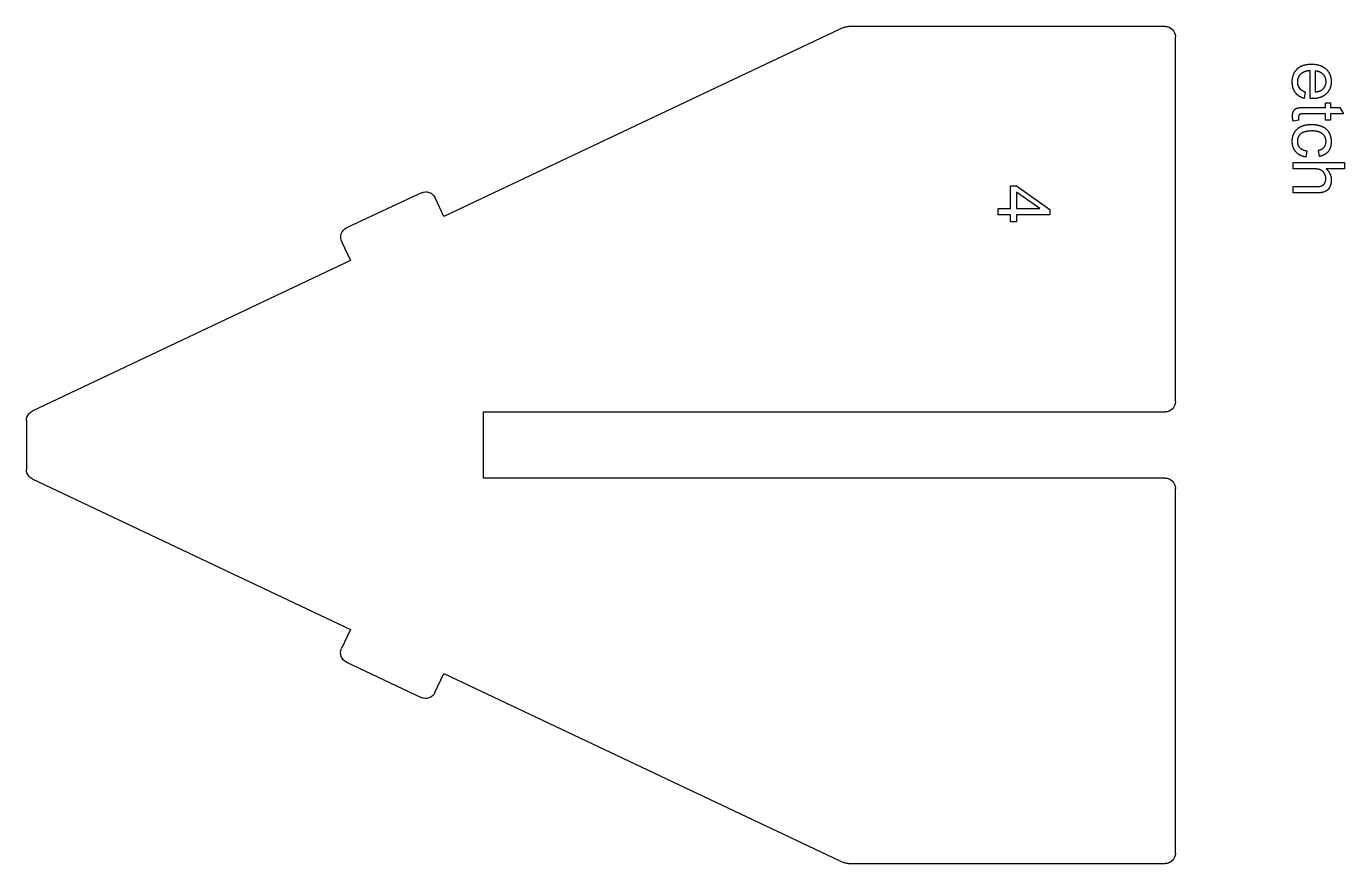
# Model space of a CAD drawing. Header units: millimetres. Extents: x -44 to 83, y -44 to 37.
import ezdxf

# ---------------------------------------------------------------- set-up
doc = ezdxf.new("R2010")
doc.units = ezdxf.units.MM

msp = doc.modelspace()

# ---------------------------------------------------------------- linework, layer by layer
at = {"layer": 'OUTER_PROFILES'}
for p, q in [((34.47, 37.05), (-3.83, 18.94)), ((66.05, 37.35), (35.38, 37.35)), ((67.05, 1), (67.05, 36.35)), ((-6.01, 21.23), (-13.26, 17.84)), ((-3.83, 18.94), (-4.68, 20.75)), ((-13.74, 16.51), (-12.87, 14.66)), ((-12.87, 14.66), (-43.72, 0.07)), ((0, -0.2), (0, 0)), ((0, 0), (66.05, 0)), ((-44.29, -0.83), (-44.29, -5.57)), ((0, -6.2), (0, -0.2)), ((0, -6.4), (0, -6.2)), ((-43.72, -6.47), (-12.87, -21.06)), ((66.05, -6.4), (0, -6.4)), ((67.05, -42.75), (67.05, -7.4)), ((-12.87, -21.06), (-13.74, -22.91)), ((-13.26, -24.24), (-6.03, -27.66)), ((-4.7, -27.19), (-3.83, -25.34)), ((-3.83, -25.34), (34.47, -43.45)), ((35.38, -43.75), (66.05, -43.75))]:
    msp.add_line(p, q, dxfattribs=at)
at = {"layer": 'OUTER_PROFILES', "extrusion": (0, 0, -1)}
for centre, start, end in [((-35.38, 36.35), 69.012, 90), ((-66.05, 36.35), 90, 180), ((5.59, 20.32), 64.9534, 154.6888), ((12.83, 16.93), -25.3112, 64.9534), ((43.29, -0.83), 39.2909, 64.6888), ((-66.05, 1), 180, 270), ((43.29, -0.83), 0, 39.2909), ((43.29, -5.57), 320.7091, 360), ((43.29, -5.57), 295.3112, 320.7091), ((-66.05, -7.4), 90, 180), ((12.84, -23.34), -64.6888, 25.3112), ((5.6, -26.76), 205.3112, 295.3112), ((-66.05, -42.75), 180, 270), ((-35.38, -42.75), 270, 290.988)]:
    msp.add_arc(centre, 1, start, end, dxfattribs=at)
at = {"layer": 'OUTER_PROFILES'}
for centre, start_param, end_param in [((38.13, 31.85), 5.150371, 5.235988), ((38.13, -38.25), 1.047198, 1.132814)]:
    msp.add_ellipse(centre, major_axis=(-7.32, 0), ratio=0.819152, start_param=start_param, end_param=end_param, dxfattribs=at)
at = {"layer": 'TEXT'}
for p, q in [((80.1, 30.36), (80.1, 33.06)), ((80.61, 33.02), (80.61, 31)), ((79.62, 31.01), (79.54, 30.37)), ((79.51, 29.49), (81.6, 29.49)), ((81.6, 29.49), (81.6, 29.94)), ((81.6, 29.94), (82.07, 29.94)), ((82.07, 29.94), (82.07, 29.49)), ((82.07, 29.49), (82.97, 29.49)), ((82.97, 29.49), (83.34, 28.88)), ((79, 28.26), (78.46, 28.17)), ((81.6, 28.88), (79.48, 28.88)), ((81.6, 28.26), (81.6, 28.88)), ((82.07, 28.26), (81.6, 28.26)), ((83.34, 28.88), (82.07, 28.88)), ((82.07, 28.88), (82.07, 28.26)), ((79.78, 25.3), (79.7, 24.69)), ((81.01, 24.75), (80.92, 25.35)), ((78.45, 24.17), (83.45, 24.17)), ((78.45, 23.55), (78.45, 24.17)), ((80.43, 23.55), (78.45, 23.55)), ((83.45, 23.55), (81.66, 23.55)), ((83.45, 24.17), (83.45, 23.55)), ((78.45, 21.22), (78.45, 21.83)), ((78.45, 21.83), (80.75, 21.83)), ((80.75, 21.22), (78.45, 21.22))]:
    msp.add_line(p, q, dxfattribs=at)
for points in [[(49.88, 19.72), (51.08, 19.72), (51.08, 21.89), (51.64, 21.89), (54.88, 19.61), (54.88, 19.11), (51.64, 19.11), (51.64, 18.43), (51.08, 18.43), (51.08, 19.11), (49.88, 19.11)], [(51.64, 19.72), (53.9, 19.72), (51.64, 21.29)]]:
    msp.add_lwpolyline(points, close=True, dxfattribs=at)
for points in [[(78.37, 31.96), (78.37, 32.76), (78.86, 33.23)], [(78.86, 33.23), (79.35, 33.69), (80.23, 33.69)], [(80.23, 33.69), (81.14, 33.69), (81.65, 33.22)], [(81.65, 33.22), (82.15, 32.75), (82.15, 32)], [(78.68, 30.93), (78.37, 31.33), (78.37, 31.96)], [(79.19, 32.72), (78.87, 32.42), (78.87, 31.96)], [(78.87, 31.96), (78.87, 31.62), (79.05, 31.39)], [(80.1, 33.06), (79.51, 33.02), (79.19, 32.72)], [(81.37, 32.7), (81.08, 32.99), (80.61, 33.02)], [(81.29, 31.23), (81.65, 31.52), (81.65, 31.99)], [(81.65, 31.99), (81.65, 32.42), (81.37, 32.7)], [(82.15, 32), (82.15, 31.27), (81.66, 30.81)], [(79.54, 30.37), (78.98, 30.52), (78.68, 30.93)], [(79.05, 31.39), (79.23, 31.15), (79.62, 31.01)], [(81.66, 30.81), (81.17, 30.35), (80.27, 30.35)], [(80.61, 31), (81.07, 31.04), (81.29, 31.23)], [(78.51, 29.15), (78.61, 29.34), (78.79, 29.41)], [(78.79, 29.41), (78.96, 29.49), (79.51, 29.49)], [(80.27, 30.35), (80.21, 30.35), (80.1, 30.36)], [(78.4, 28.64), (78.4, 28.97), (78.51, 29.15)], [(78.46, 28.17), (78.4, 28.43), (78.4, 28.64)], [(79.02, 28.74), (78.98, 28.67), (78.98, 28.53)], [(78.98, 28.53), (78.98, 28.43), (79, 28.26)], [(79.14, 28.85), (79.06, 28.81), (79.02, 28.74)], [(79.48, 28.88), (79.21, 28.88), (79.14, 28.85)], [(78.37, 26.2), (78.37, 26.94), (78.85, 27.4)], [(78.85, 27.4), (79.34, 27.85), (80.25, 27.85)], [(79.2, 26.94), (78.87, 26.66), (78.87, 26.21)], [(80.26, 27.22), (79.54, 27.22), (79.2, 26.94)], [(80.25, 27.85), (80.83, 27.85), (81.27, 27.65)], [(81.32, 26.93), (80.98, 27.22), (80.26, 27.22)], [(81.27, 27.65), (81.71, 27.46), (81.93, 27.06)], [(81.65, 26.17), (81.65, 26.64), (81.32, 26.93)], [(81.93, 27.06), (82.15, 26.66), (82.15, 26.2)], [(78.72, 25.2), (78.37, 25.61), (78.37, 26.2)], [(78.87, 26.21), (78.87, 25.85), (79.1, 25.6)], [(79.1, 25.6), (79.32, 25.36), (79.78, 25.3)], [(80.92, 25.35), (81.28, 25.43), (81.47, 25.65)], [(81.47, 25.65), (81.65, 25.87), (81.65, 26.17)], [(82.15, 26.2), (82.15, 25.61), (81.86, 25.23)], [(79.7, 24.69), (79.07, 24.79), (78.72, 25.2)], [(81.86, 25.23), (81.56, 24.86), (81.01, 24.75)], [(81.1, 23.45), (80.86, 23.55), (80.43, 23.55)], [(81.48, 23.11), (81.34, 23.35), (81.1, 23.45)], [(81.63, 22.6), (81.63, 22.87), (81.48, 23.11)], [(81.66, 23.55), (82.15, 23.12), (82.15, 22.47)], [(80.75, 21.83), (81.21, 21.83), (81.42, 22.03)], [(81.42, 22.03), (81.63, 22.23), (81.63, 22.6)], [(82, 21.77), (81.84, 21.47), (81.56, 21.35)], [(82.15, 22.47), (82.15, 22.07), (82, 21.77)], [(81.56, 21.35), (81.28, 21.22), (80.75, 21.22)]]:
    msp.add_open_spline(points, degree=2, dxfattribs=at)

doc.saveas('drawing.dxf')
